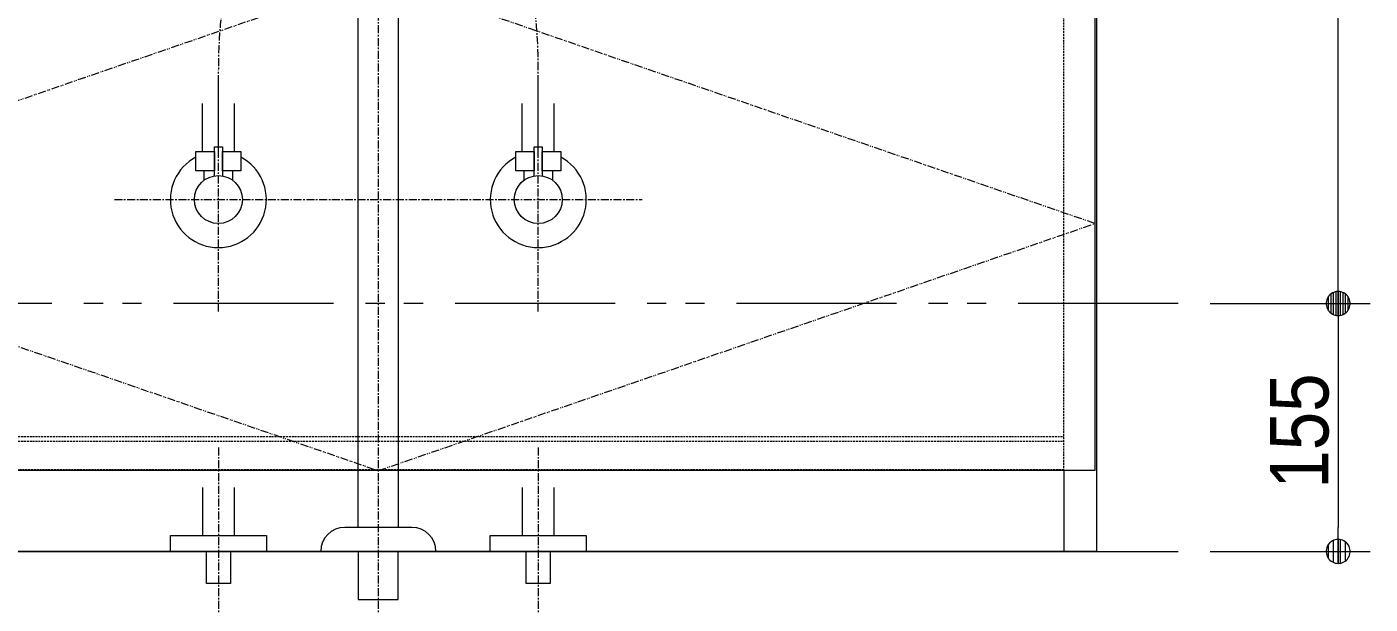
# Model space of a CAD drawing. Units: millimetres, scale not verified. Extents: x -6062 to 6062, y -3045 to 3045.
# Drawn here: x -2287 to -1448, y -2103 to -1742 of the extents above; entities that cross this region are included whole.
import ezdxf
from ezdxf.enums import TextEntityAlignment as Align

# ---------------------------------------------------------------- set-up
doc = ezdxf.new("R2010")
doc.units = ezdxf.units.MM
doc.header["$LTSCALE"] = 20
for name, pattern in [('CHAIN1', [8, 5, -1, 1, -1]), ('DASHED1', [1.8, 1.2, -0.6]), ('DOUBLE_CHAIN1', [8.8, 5, -1, 0.6, -0.6, 0.6, -1])]:
    doc.linetypes.add(name, pattern=pattern)
for name, color, linetype, lineweight in [('0-1_4給排水', 7, 'Continuous', 9), ('0-2_2寸法-2', 7, 'Continuous', 9), ('0-3_0', 7, 'Continuous', 9), ('0-4_2寸法-1', 7, 'Continuous', 9), ('0-5_5ボウル・キャビネット', 7, 'Continuous', 9)]:
    doc.layers.add(name, color=color, linetype=linetype, lineweight=lineweight)
doc.styles.add('ＭＳ Ｐゴシック', font='')
doc.styles.get('ＭＳ Ｐゴシック').set_extended_font_data('MS PGothic')

# ---------------------------------------------------------------- blocks, each defined once
blk = doc.blocks.new('_Dot')
at = {"layer": '0-3_0'}
for p, q in [((-10, 0), (-20, 0)), ((9.78, 2), (-9.78, 2)), ((7.99, 6), (-7.99, 6)), ((9.16, -3.98), (-9.16, -3.98)), ((6, -7.98), (-6, -7.98))]:
    blk.add_line(p, q, dxfattribs=at)
for points in [[(10, 0), (9.92, 1.25), (9.69, 2.49), (9.3, 3.68), (8.76, 4.82), (8.09, 5.88), (7.29, 6.85), (6.37, 7.71), (5.36, 8.44), (4.26, 9.05), (3.09, 9.51), (1.87, 9.82), (0.63, 9.98), (-0.63, 9.98), (-1.87, 9.82), (-3.09, 9.51), (-4.26, 9.05), (-5.36, 8.44), (-6.37, 7.71), (-7.29, 6.85), (-8.09, 5.88), (-8.76, 4.82), (-9.3, 3.68), (-9.69, 2.49), (-9.92, 1.25), (-10, 0), (0, 0)], [(-10, 0), (-9.92, -1.25), (-9.69, -2.49), (-9.3, -3.68), (-8.76, -4.82), (-8.09, -5.88), (-7.29, -6.85), (-6.37, -7.71), (-5.36, -8.44), (-4.26, -9.05), (-3.09, -9.51), (-1.87, -9.82), (-0.63, -9.98), (0.63, -9.98), (1.87, -9.82), (3.09, -9.51), (4.26, -9.05), (5.36, -8.44), (6.37, -7.71), (7.29, -6.85), (8.09, -5.88), (8.76, -4.82), (9.3, -3.68), (9.69, -2.49), (9.92, -1.25), (10, 0), (0, 0)]]:
    blk.add_lwpolyline(points, close=True, dxfattribs=at)
blk = doc.blocks.new('グループ-14')
at = {"layer": '0-1_4給排水', "linetype": 'CHAIN1'}
for p, q in [((-7600, -40100), (-7600, -42300)), ((-3600, -40100), (-3600, -42300))]:
    blk.add_line(p, q, dxfattribs=at)
at = {"layer": '0-1_4給排水'}
for points in [[(-7800, -40600), (-7800, -41200), (-7400, -41200), (-7400, -40600)], [(-3800, -40600), (-3800, -41200), (-3400, -41200), (-3400, -40600)]]:
    blk.add_lwpolyline(points, dxfattribs=at)
for points in [[(-8200, -41200), (-7000, -41200), (-7000, -41400), (-8200, -41400)], [(-4200, -41200), (-3000, -41200), (-3000, -41400), (-4200, -41400)], [(-7750, -41400), (-7450, -41400), (-7450, -41800), (-7750, -41800)], [(-3750, -41400), (-3450, -41400), (-3450, -41800), (-3750, -41800)]]:
    blk.add_lwpolyline(points, close=True, dxfattribs=at)
blk = doc.blocks.new('グループ-22')
at = {"layer": '0-5_5ボウル・キャビネット', "linetype": 'DASHED1'}
for p, q in [((-14170, -40020), (2970, -40020)), ((2970, -40380), (-14170, -40380))]:
    blk.add_line(p, q, dxfattribs=at)
blk = doc.blocks.new('グループ-23')
at = {"layer": '0-5_5ボウル・キャビネット', "linetype": 'DASHED1'}
for p, q in [((2970, -40390), (2970, -34160)), ((-14170, -39962), (2970, -39962))]:
    blk.add_line(p, q, dxfattribs=at)
at = {"layer": '0-5_5ボウル・キャビネット'}
blk.add_line((2970, -40390), (2970, -41400), dxfattribs=at)
blk.add_blockref('グループ-22', (0, 0), dxfattribs=at)
blk = doc.blocks.new('グループ-24')
at = {"layer": '0-5_5ボウル・キャビネット', "linetype": 'DOUBLE_CHAIN1'}
blk.add_lwpolyline([(3360, -37300), (-5600, -34210), (-14560, -37300), (-5600, -40390)], close=True, dxfattribs=at)
at = {"layer": '0-5_5ボウル・キャビネット'}
blk.add_lwpolyline([(-14560, -34270), (3360, -34270), (3360, -40390), (-14560, -40390)], close=True, dxfattribs=at)
blk = doc.blocks.new('グループ-26')
at = {"layer": '0-5_5ボウル・キャビネット'}
blk.add_lwpolyline([(-14580, -27750), (3380, -27750), (3380, -41400), (-14580, -41400)], close=True, dxfattribs=at)
for name in ['グループ-24', 'グループ-23']:
    blk.add_blockref(name, (0, 0), dxfattribs=at)
blk = doc.blocks.new('止水栓_正面_W100')
at = {"layer": '0-1_4給排水', "linetype": 'CHAIN1'}
for p, q in [((-2000, -1400), (-2000, 1400)), ((2000, -1400), (2000, 1400)), ((-3300, 0), (3300, 0))]:
    blk.add_line(p, q, dxfattribs=at)
at = {"layer": '0-1_4給排水'}
for p, q in [((-2200, 600), (-2200, 1200)), ((-1800, 600), (-1800, 1200)), ((1800, 600), (1800, 1200)), ((2200, 600), (2200, 1200))]:
    blk.add_line(p, q, dxfattribs=at)
for points in [[(-2050, 360), (-2280, 360), (-2280, 600), (-2050, 600)], [(-1720, 360), (-1950, 360), (-1950, 600), (-1720, 600)], [(1950, 360), (1720, 360), (1720, 600), (1950, 600)], [(2280, 360), (2050, 360), (2050, 600), (2280, 600)]]:
    blk.add_lwpolyline(points, close=True, dxfattribs=at)
for points in [[(-2050, 295.8), (-2050, 660), (-1950, 660), (-1950, 295.8)], [(1950, 295.8), (1950, 660), (2050, 660), (2050, 295.8)], [(-2050, 360), (-2180, 360), (-2180, 240)], [(-1820, 240), (-1820, 360), (-1950, 360)], [(1950, 360), (1820, 360), (1820, 240)], [(2180, 240), (2180, 360), (2050, 360)]]:
    blk.add_lwpolyline(points, dxfattribs=at)
for centre in [(-2000, 0), (2000, 0)]:
    blk.add_circle(centre, 300, dxfattribs=at)
for centre in [(-2000, 0), (2000, 0)]:
    blk.add_arc(centre, 600, 117.81814, 62.18186, dxfattribs=at)
blk = doc.blocks.new('グループ-39')
at = {"layer": '0-1_4給排水', "linetype": 'CHAIN1'}
for points in [[(-7600, -36400), (-7600, -35542.6), (-7600, -35378.1)], [(-3600, -36400), (-3600, -35542.6), (-3600, -35378.1)]]:
    blk.add_lwpolyline(points, dxfattribs=at)
for centre, start, end in [((-817.5, -35378.1), 154.42121, 180), ((-10382.5, -35378.1), 0, 25.57879)]:
    blk.add_arc(centre, 6782.5, start, end, dxfattribs=at)
at = {"layer": '0-1_4給排水'}
blk.add_blockref('止水栓_正面_W100', (-5600, -37000), dxfattribs=at)
blk = doc.blocks.new('グループ-44')
at = {"layer": '0-1_4給排水', "linetype": 'CHAIN1'}
blk.add_line((-5600, -21220), (-5600, -42300), dxfattribs=at)
at = {"layer": '0-1_4給排水'}
for p, q in [((-5180, -41100), (-6020, -41100)), ((-6320, -41400), (-4880, -41400))]:
    blk.add_line(p, q, dxfattribs=at)
for points in [[(-5350, -33620), (-5350, -41100), (-5850, -41100), (-5850, -34521.9)], [(-5850, -41400), (-5850, -42000), (-5350, -42000), (-5350, -41400)]]:
    blk.add_lwpolyline(points, dxfattribs=at)
for centre, start, end in [((-6020, -41400), 90, 180), ((-5180, -41400), 0, 90)]:
    blk.add_arc(centre, 300, start, end, dxfattribs=at)

msp = doc.modelspace()

# ---------------------------------------------------------------- linework, layer by layer
at = {"layer": '0-2_2寸法-2'}
for p, q in [((-1467.5, -1915), (-1467.5, -1445)), ((-1547.5, -1915), (-1447.5, -1915)), ((-1467.5, -1930.01), (-1467.5, -1945.01))]:
    msp.add_line(p, q, dxfattribs=at)
at = {"layer": '0-4_2寸法-1'}
for p, q in [((-1467.5, -1899.99), (-1467.5, -1460.01)), ((-1547.5, -1915), (-1447.5, -1915)), ((-1547.5, -1915), (-1447.5, -1915)), ((-1467.5, -1930.01), (-1467.5, -2054.99)), ((-1547.5, -2070), (-1447.5, -2070))]:
    msp.add_line(p, q, dxfattribs=at)
at = {"layer": '0-5_5ボウル・キャビネット', "linetype": 'DOUBLE_CHAIN1'}
msp.add_line((-1567.5, -1915), (-2567.5, -1915), dxfattribs=at)
at = {"layer": '0-5_5ボウル・キャビネット'}
msp.add_line((-2567.5, -2070), (-1567.5, -2070), dxfattribs=at)

# ---------------------------------------------------------------- block references
at = {"layer": '0-1_4給排水', "xscale": 0.05, "yscale": 0.05}
for name in ['グループ-44', 'グループ-39', 'グループ-14']:
    msp.add_blockref(name, (-1787.5, 0), dxfattribs=at)
at = {"layer": '0-2_2寸法-2', "xscale": 0.7503418, "yscale": 0.7503418, "rotation": 90}
msp.add_blockref('_Dot', (-1467.5, -1915), dxfattribs=at)
at = {"layer": '0-4_2寸法-1', "xscale": 0.7503418, "yscale": 0.7503418}
for p, rotation in [((-1467.5, -1915), 270), ((-1467.5, -1915), 90), ((-1467.5, -2070), 270)]:
    msp.add_blockref('_Dot', p, dxfattribs=dict(at, rotation=rotation))
at = {"layer": '0-5_5ボウル・キャビネット', "xscale": 0.05, "yscale": 0.05}
msp.add_blockref('グループ-26', (-1787.5, 0), dxfattribs=at)

# ---------------------------------------------------------------- texts
at = {"layer": '0-4_2寸法-1', "style": 'ＭＳ Ｐゴシック', "width": 0.9}
msp.add_text('155', height=36.66, rotation=90, dxfattribs=at).set_placement((-1462.54, -2030.72), align=Align.BOTTOM_LEFT)

doc.saveas('drawing.dxf')
